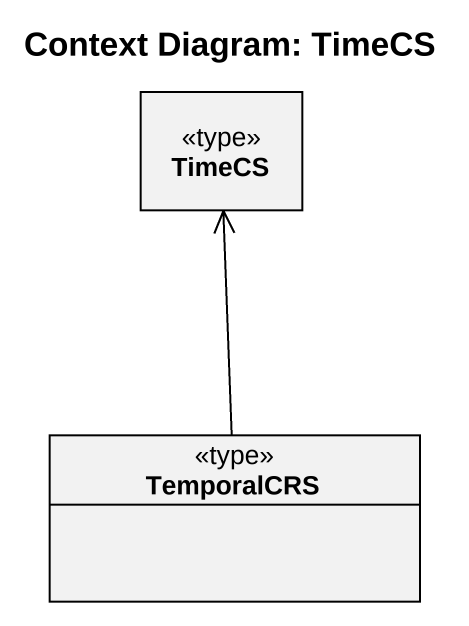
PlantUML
@startuml
title Context Diagram: TimeCS
hide circle
hide empty members
class TimeCS <<type>>
class TemporalCRS <<type>>
TemporalCRS -up-> TimeCS
@enduml
